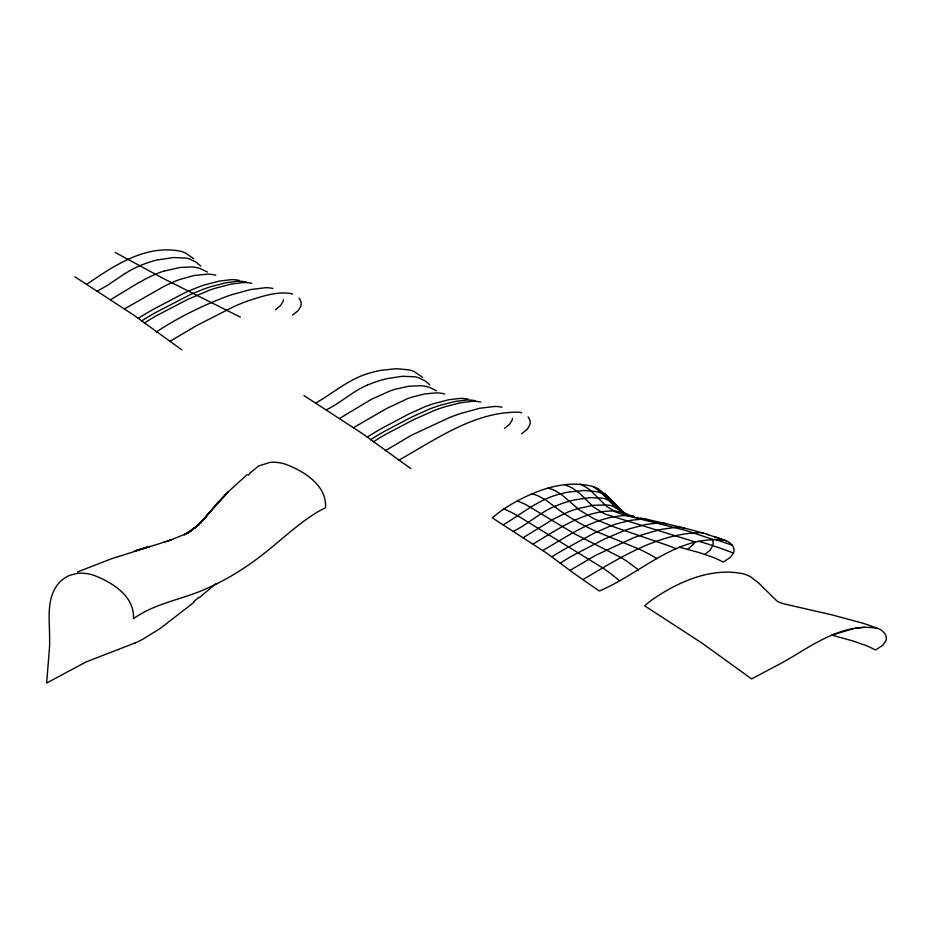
<?xml version="1.0" encoding="UTF-8"?>
<svg xmlns="http://www.w3.org/2000/svg" width="933" height="933" viewBox="0 0 933 933"><rect width="100%" height="100%" fill="white"/><g stroke="black" fill="none" stroke-linecap="round" stroke-linejoin="round"><path stroke-width="1.4" d="M714.561 536.603L726.072 540.802A15.185 8.77 0 0 1 729.221 542.365L732.288 545.234A22.124 12.77 0 0 1 733.49 553.082L730.189 557.537L723.168 562.086A89.043 51.408 0 0 0 713.99 557.701L700.45 552.954L679.527 547.204M693.406 544.289L687.551 549.385M201.586 521.489L228.468 491.551L247.257 474.57M249.543 473.393L258.709 465.929L269.812 462.441A77.544 44.772 60 0 1 284.857 464.028C303.482 470.792 327.121 485.16 325.524 507.739A125.582 72.098 -59.8 0 0 316.928 512.334C292.764 527.203 273.147 548.172 249.717 564.115A261.637 151.076 -60 0 1 208.024 587.872C186.67 598.076 162.657 601.598 141.979 613.319A126.048 72.517 -59.7 0 0 133.407 618.649C135.005 596.07 111.377 581.702 92.752 574.938A77.544 44.772 60 0 0 77.696 573.352L70.103 575.206A86.419 49.892 60 0 0 58.989 582.938C45.74 598.123 49.752 619.815 49.601 638.242A235.886 136.183 60 0 1 49.577 646.522L46.65 683.049L85.871 662.022L134.888 643.024M203.942 518.853L195.032 527.985L206.566 516.59L197.166 525.839L187.661 533.256L199.569 524.194L184.477 534.656L190.88 531.005L184.477 534.656M199.137 597.82L214.158 585.108A170.832 110.001 9 0 1 216.514 583.428M194.006 602.31L160.079 628.574L142.108 639.641A107.575 58.347 -2.3 0 1 134.947 643.07M275.457 309.733L280.343 305.732L283.107 301.417A22.159 12.794 0 0 0 283.492 299.691M504.461 428.48L509.36 424.48L512.124 420.165A22.159 12.794 0 0 0 512.497 418.439M156.208 332.055C177.771 317.78 201.155 306.269 225.273 296.974A175.847 101.522 0 0 1 231.979 294.653L250.429 289.58L265.543 287.702A18.928 10.928 0 0 1 272.949 288.495M385.212 450.802L411.266 435.326L449.753 417.424A178.856 103.26 0 0 1 460.984 413.401L479.434 408.316L494.548 406.45A18.928 10.928 0 0 1 501.954 407.231M608.608 497.254L598.31 488.834A28.666 16.549 0 0 0 593.096 486.56C564.593 478.944 534.877 490.536 510.409 504.846A165.666 95.644 0 0 0 504.007 508.905A150.05 86.629 0 0 0 492.309 517.862L547.473 553.654L569.958 570.448L595.639 555.345L633.099 537.968A173.888 100.391 0 0 1 639.595 535.577L660.097 529.571L675.877 527.308A19.92 11.499 0 0 1 684.694 528.125L703.809 533.244M569.958 570.448L582.822 579.638C619.034 558.4 657.742 533.093 701.068 532.673A15.406 8.887 0 0 1 704.112 533.326L726.072 540.802M704.916 554.342L709.99 550.272L712.894 545.373A23.617 13.633 0 0 0 712.147 539.274M169.666 341.513L196.513 325.617L234.136 306.479A173.002 99.878 0 0 1 249.356 300.391C262.441 296.297 276.261 291.446 290.163 293.452A14.905 8.607 0 0 1 292.659 294.07M398.671 460.261C435.956 439.431 474.722 411.313 519.168 412.188A14.905 8.607 0 0 1 521.664 412.806M292.565 315.051L298.117 310.677L300.753 306.409A23.99 13.855 0 0 0 300.508 300.543L299.038 298.128M521.57 433.787L527.133 429.425L529.757 425.145A23.99 13.855 0 0 0 529.512 419.29L528.09 416.923M125.069 273.451L107.365 285.405L97.125 291.213M124.509 308.916L163.252 286.781A149.35 86.233 0 0 1 172.173 282.489L176.36 280.763A88.04 50.825 0 0 1 180.127 279.364L194.122 275.492L207.523 274.127A21.471 12.397 0 0 1 215.791 275.235M353.514 427.664L386.892 408.351L407.464 398.706A83.422 48.166 0 0 1 412.549 396.968L424.888 393.901L436.527 392.875A21.471 12.397 0 0 1 444.808 393.983M542.714 550.505C568.757 535.659 594.974 516.346 626.113 515.517A21.366 12.327 0 0 1 634.102 516.532L634.312 516.602M532.836 544.172C557.712 529.536 583.148 510.736 613.331 510.981A23.558 13.598 0 0 1 626.579 514.153M724.859 540.394C677.055 534.143 640.563 573.923 599.266 590.974L582.822 579.638M110.351 299.831L139.239 282.326M339.355 418.567L371.416 399.301L390.507 390.752A81.276 46.93 0 0 1 395.475 389.178L409.016 386.204L421.319 385.702A22.439 12.957 0 0 1 429.18 387.253L436.434 390.775M503.179 524.859C521.944 513.908 538.889 498.933 560.581 493.884A68.261 39.408 0 0 1 568.698 492.053L584.233 490.455L596.852 491.668A24.036 13.878 0 0 1 601.797 493.265L609.739 498.374L622.731 511.494L612.701 506.094A21.622 12.491 0 0 0 607.57 504.998L593.435 505.254L577.632 508.695A86.804 50.114 0 0 0 567.509 512.24L553.047 519.308L523.005 537.816M86.641 284.343C113.989 265.812 145.07 244.411 180.116 251.152A23.71 13.692 0 0 1 185.002 252.761L193.644 258.628M315.646 403.091C333.944 392.7 350.108 377.982 370.984 372.699A68.995 39.839 0 0 1 381.072 370.308L396.56 368.698L409.12 369.9A23.71 13.692 0 0 1 414.019 371.497L422.661 377.375M303.925 395.534L326.072 409.914C340.638 403.068 352.336 391.335 367.275 385.177M513.232 531.425C528.3 524.124 540.464 511.879 556.185 505.791M185.597 534.026L169.608 540.417L170.856 540.032L111.447 558.785L77.626 571.894M163.753 542.213L170.856 540.032M164.791 270.932L179.999 267.468L192.303 266.955A22.439 12.957 0 0 1 200.175 268.517L207.418 272.039M158.435 259.817L173.41 257.531L185.912 258.056A21.039 12.152 0 0 1 189.667 259.024L195.907 262.01L200.863 266.127M853.415 628.644L831.839 635.14L852.762 640.878L866.29 645.636A89.043 51.408 0 0 1 875.481 650.021L882.501 645.461L885.79 641.018A22.124 12.77 0 0 0 884.589 633.169L881.533 630.3A15.185 8.77 0 0 0 878.373 628.737L877.16 628.329A168.465 97.254 0 0 0 862.279 623.046L832.294 614.952L784.98 604.106A52.68 30.416 0 0 1 782.997 603.558L780.338 602.683A15.931 9.202 0 0 1 776.734 600.794L758.482 582.88L750.622 576.769A28.666 16.549 0 0 0 742.481 573.632C710.806 567.462 679.026 581.516 653.263 598.951A148.86 85.941 0 0 0 644.621 605.797L702.059 643.14L751.578 678.909L781.283 663.188A466.103 269.101 0 0 0 795.441 654.978C819.594 640.248 847.654 623.011 877.16 628.329M855.409 628.282L864.646 627.198M648.622 519.763L640.131 517.943M666.267 523.728L648.948 519.833A20.351 11.756 0 0 0 641.554 519.168L630.626 520.334L616.69 523.845A104.449 60.307 0 0 0 610.905 525.804L593.633 533.408L562.786 550.202A414.812 239.489 0 0 0 551.974 556.768M684.344 528.09L666.5 523.775A20.538 11.861 0 0 0 657.555 523.051L645.893 524.498L630.766 528.428A132.766 76.646 0 0 0 624.434 530.55L603.639 539.426L571.684 556.15A275.923 159.31 0 0 0 560.383 563.112M633.834 516.474L628.469 514.899M548.079 488.122L550.027 488.694A32.62 18.835 0 0 1 555.135 490.676L561.771 494.758L579.953 510.421L594.158 518.865L614.159 526.993L668.564 545.712A274.255 158.342 0 0 1 676.017 548.697M707.051 534.201L708.31 534.586M714.655 539.181L732.288 545.234M564.733 484.787L568.337 486.151A39.944 23.057 0 0 1 572.92 488.425L579.848 493.557L593.715 507.225L604.794 513.966L695.318 542.015M733.478 553.082L725.944 550.248A323.938 187.02 0 0 0 698.642 541.21M712.334 539.262L685.708 530.411L626.113 515.517L616.142 512.275L606.567 506.421L589.936 489.883A58.814 33.95 0 0 0 583.428 485.79L580.244 484.204M115.237 252.47L164.138 278.909L240.399 317.162M657.03 558.657L654.593 557.199A175.544 101.347 0 0 0 638.708 548.931L596.945 531.763A200.327 115.657 0 0 1 585.621 526.294A230.451 133.046 0 0 1 574.74 520.252A244.947 141.419 0 0 1 564.232 513.628A221.226 127.728 0 0 1 554.424 506.549L546.225 500.321L539.169 496.368A39.874 23.022 0 0 0 532.02 493.79M74.92 276.798L133.477 314.922A205.003 118.363 0 0 1 136.708 317.255L181.877 349.91M326.072 409.914L362.482 433.67A205.003 118.363 0 0 1 365.724 435.991L410.882 468.646M638.464 569.83L627.233 561.491A157.782 91.096 0 0 0 621.075 557.607L574.273 533.688L526.072 504.695A76.926 44.411 0 0 0 517.244 500.963M619.279 580.524L612.468 575.031A263.491 152.126 0 0 0 602.275 567.626L517.687 515.762A172.687 99.703 0 0 0 504.007 508.893M608.666 497.452L610.275 498.922M604.444 493.359L605.05 493.895M605.132 493.977L606.928 495.633M607.01 495.715L619.314 508.357A91.726 52.959 0 0 0 623.081 511.797L625.297 513.418A15.406 8.898 0 0 0 625.775 513.71L625.903 513.78A11.954 6.904 0 0 0 627.396 514.503L628.201 514.806A39.746 22.952 0 0 1 623.804 512.975L615.932 507.727L601.797 493.265A98.98 57.146 0 0 0 593.096 486.56M616.853 505.744L611.535 501.592L606.24 499.167A21.144 12.211 0 0 0 602.485 498.199L589.913 497.627L574.81 499.878A78.757 45.472 0 0 0 569.037 501.324A83.608 48.271 0 0 0 556.196 505.791M429.868 384.874L424.923 380.757L418.672 377.772A21.039 12.152 0 0 0 414.928 376.804L402.415 376.279L387.44 378.565A83.62 48.271 0 0 0 367.299 385.189M248.423 475.212A107.633 62.278 58 0 1 249.706 473.602M198.531 597.505A389.294 248.924 8.1 0 1 193.388 601.983M636.854 517.395A24.013 13.867 0 0 1 640.085 518.818M694.793 542.155A25.751 14.87 0 0 1 693.406 544.289M367.229 437.122A350.808 202.531 0 0 1 382.437 428.025L408.502 414.182L424.363 406.975A117.278 67.712 0 0 1 434.23 403.488L448.75 399.756L460.027 398.438A20.246 11.697 0 0 1 468.238 399.161M373.363 441.857A263.607 152.196 0 0 1 384.758 434.825L413.494 419.745L434.23 410.497A139.53 80.553 0 0 1 444.726 406.846L460.004 402.869L471.736 401.342A20.678 11.942 0 0 1 480.868 402.053M370.623 439.723A294.816 170.214 0 0 1 384.011 431.582L411.5 417.156L429.775 408.934A129.384 74.698 0 0 1 440.003 405.342L454.977 401.47L466.535 400.035A20.468 11.814 0 0 1 475.224 400.735M144.358 323.11A263.607 152.196 0 0 1 155.741 316.077L187.79 299.388L209.295 290.245A137.571 79.422 0 0 1 215.721 288.099L230.987 284.122L242.732 282.606A20.678 11.942 0 0 1 251.852 283.305M125.232 273.544A91.457 52.796 0 0 1 158.307 259.642M139.507 282.466A111.179 64.19 0 0 1 164.628 270.768M138.224 318.386A350.808 202.531 0 0 1 153.432 309.278L182.996 293.708A176.267 101.767 0 0 1 189.177 290.816L199.184 286.793A116.089 67.024 0 0 1 205.225 284.74L219.733 281.02L231.022 279.69A20.246 11.697 0 0 1 239.233 280.413M141.618 320.975A294.816 170.214 0 0 1 155.006 312.847L189.679 294.933A188.361 108.741 0 0 1 193.038 293.417L204.747 288.705A127.879 73.824 0 0 1 210.998 286.606L225.973 282.734L237.53 281.288A20.468 11.814 0 0 1 246.219 281.999M207.324 514.853L200.28 523.401L218.217 502.269L207.324 514.853M225.366 494.805L215.313 505.488L228.468 491.551L225.366 494.805M149.42 546.458L134.387 551.123L149.42 546.458"/></g></svg>
